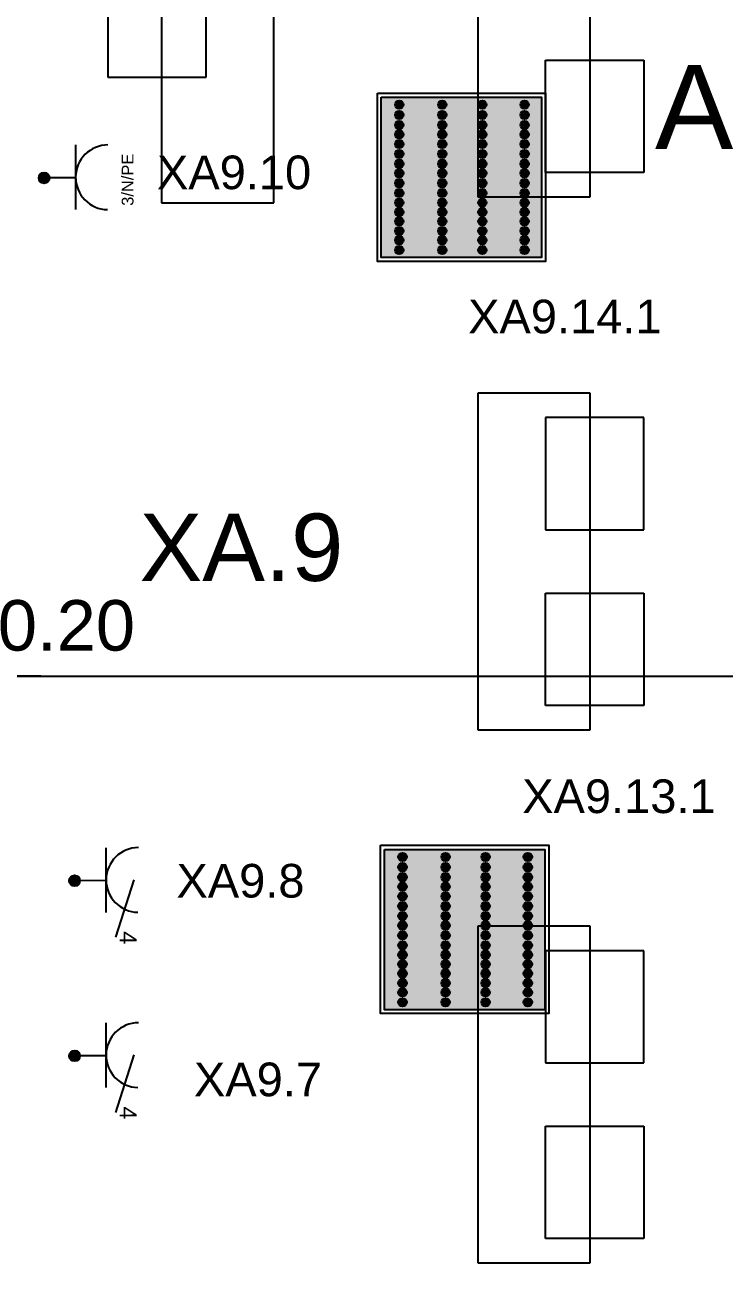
# Model space of a CAD drawing. Header units: metres. Extents: x 0 to 132, y -109 to 310.
# Drawn here: x 48.132 to 50.627, y 94.601 to 99.087 of the extents above; entities that cross this region are included whole.
import ezdxf

# ---------------------------------------------------------------- set-up
doc = ezdxf.new("R2010")
doc.units = ezdxf.units.M
doc.header["$LTSCALE"] = 0.036
doc.layers.get('0').update_dxf_attribs({"color": 252})
doc.layers.get('Defpoints').update_dxf_attribs({"color": 252})
for name, color, linetype in [('arxitektonika', 254, 'Continuous'), ('DIMBLK', 252, 'Continuous'), ('electext', 20, 'Continuous'), ('Epipla', 252, 'Continuous'), ('HLEK-SYMBOL', 3, 'Continuous'), ('HLEK_FL001_SYMBOLS', 230, 'Continuous'), ('mihanologika text', 20, 'Continuous')]:
    doc.layers.add(name, color=color, linetype=linetype)
doc.styles.add('COMU-N', font='arial.ttf')
doc.styles.get("Standard").update_dxf_attribs({"font": 'arial.ttf'})
doc.dimstyles.new('CADWDOT', dxfattribs={"dimscale": 0.1, "dimtxt": 1.8, "dimasz": 0.08, "dimexe": 2, "dimexo": 0, "dimgap": 0.09, "dimtad": 0, "dimrnd": 0.001, "dimzin": 0, "dimdsep": 46, "dimtxsty": 'Standard', "dimblk1": 'ARTDIM', "dimblk2": 'ARTDIM', "dimsah": 1, "dimcen": 0.09, "dimdle": 0.05, "dimse1": 1, "dimse2": 1, "dimadec": 0, "dimazin": 0, "dimtfac": 1, "dimtmove": 0, "dimatfit": 3, "dimldrblk": 'ARTDIM', "dimfxl": 2, "dimtvp": 0.9999, "dimtolj": 1, "dimtzin": 0, "dimarcsym": 0})

# ---------------------------------------------------------------- blocks, each defined once
blk = doc.blocks.new('ARTDIM')
at = {"layer": 'DIMBLK'}
for p, q in [((0, -24.9975), (0, 24.9975)), ((-24.9975, 0), (24.9975, 0))]:
    blk.add_line(p, q, dxfattribs=at)
blk.add_circle((0, 0), 8.25, dxfattribs=at)
blk = doc.blocks.new('*D522')
at = {"layer": 'arxitektonika', "color": 0, "lineweight": -2}
for p, q in [((47.7962, 96.7664), (47.9802, 96.7664)), ((47.9882, 96.7664), (48.5627, 96.7664))]:
    blk.add_line(p, q, dxfattribs=at)
at = {"layer": 'Defpoints', "color": 0, "transparency": 16777216}
for p in [(47.9882, 97.5881), (47.7882, 97.3054), (47.9882, 96.7664)]:
    blk.add_point(p, dxfattribs=at)
at = {"layer": 'arxitektonika', "color": 0, "lineweight": -2, "xscale": 0.008, "yscale": 0.008, "zscale": 0.008, "rotation": 180}
blk.add_blockref('ARTDIM', (47.7882, 96.7664), dxfattribs=at)
at = {"layer": 'arxitektonika', "color": 0, "lineweight": -2, "xscale": 0.008, "yscale": 0.008, "zscale": 0.008}
blk.add_blockref('ARTDIM', (47.9882, 96.7664), dxfattribs=at)
at = {"layer": 'arxitektonika', "color": 0, "insert": (48.2795, 96.9464), "char_height": 0.18, "attachment_point": 5}
blk.add_mtext('\\A1;0.20', dxfattribs=at)
blk = doc.blocks.new('*D523')
at = {"layer": 'arxitektonika', "color": 0, "lineweight": -2}
blk.add_line((47.9962, 96.7664), (54.8602, 96.7664), dxfattribs=at)
at = {"layer": 'Defpoints', "color": 0, "transparency": 16777216}
for p in [(54.8682, 96.7664), (47.9882, 93.9054), (54.8682, 93.9054)]:
    blk.add_point(p, dxfattribs=at)
at = {"layer": 'arxitektonika', "color": 0, "lineweight": -2, "xscale": 0.008, "yscale": 0.008, "zscale": 0.008, "rotation": 180}
blk.add_blockref('ARTDIM', (47.9882, 96.7664), dxfattribs=at)
at = {"layer": 'arxitektonika', "color": 0, "lineweight": -2, "xscale": 0.008, "yscale": 0.008, "zscale": 0.008}
blk.add_blockref('ARTDIM', (54.8682, 96.7664), dxfattribs=at)
at = {"layer": 'arxitektonika', "color": 0, "insert": (51.4282, 96.9464), "char_height": 0.18, "attachment_point": 5}
blk.add_mtext('\\A1;{\\Fcomplex.shx;6.95}', dxfattribs=at)
blk = doc.blocks.new('A$C5883325D')
at = {"layer": 'Epipla'}
for p, q in [((0.7745, -1.3258), (0.7745, -2.5258)), ((1.1745, -2.5258), (1.1745, -1.3258)), ((1.9027, -1.3048), (1.9027, -2.5048)), ((2.3027, -2.5048), (2.3027, -1.3048)), ((0.5833, -1.6784), (0.5833, -2.0784)), ((0.9333, -2.0784), (0.9333, -1.6784)), ((2.144, -2.0179), (2.494, -2.0179)), ((2.144, -2.4179), (2.144, -2.0179)), ((2.494, -2.0179), (2.494, -2.4179)), ((0.5833, -2.0784), (0.9333, -2.0784)), ((2.494, -2.4179), (2.144, -2.4179)), ((1.9027, -2.5048), (2.3027, -2.5048)), ((0.7745, -2.5258), (1.1745, -2.5258)), ((2.3027, -3.2048), (1.9027, -3.2048)), ((1.9027, -3.2048), (1.9027, -4.4048)), ((2.3027, -4.4048), (2.3027, -3.2048)), ((2.494, -3.2918), (2.144, -3.2918)), ((2.144, -3.2918), (2.144, -3.6918)), ((2.494, -3.6918), (2.494, -3.2918)), ((2.144, -3.6918), (2.494, -3.6918)), ((2.144, -4.3179), (2.144, -3.9179)), ((2.144, -3.9179), (2.494, -3.9179)), ((2.494, -3.9179), (2.494, -4.3179)), ((2.494, -4.3179), (2.144, -4.3179)), ((1.9027, -4.4048), (2.3027, -4.4048)), ((2.3027, -5.1048), (1.9027, -5.1048)), ((1.9027, -5.1048), (1.9027, -6.3048)), ((2.3027, -6.3048), (2.3027, -5.1048)), ((2.494, -5.1918), (2.144, -5.1918)), ((2.144, -5.1918), (2.144, -5.5918)), ((2.494, -5.5918), (2.494, -5.1918)), ((2.144, -5.5918), (2.494, -5.5918)), ((2.144, -6.2179), (2.144, -5.8179)), ((2.144, -5.8179), (2.494, -5.8179)), ((2.494, -5.8179), (2.494, -6.2179)), ((2.494, -6.2179), (2.144, -6.2179)), ((1.9027, -6.3048), (2.3027, -6.3048))]:
    blk.add_line(p, q, dxfattribs=at)
blk = doc.blocks.new('gJ6_a14')
at = {"linetype": 'Continuous'}
for p, q in [((-0.1176, 0.1119), (0.113, 0.1119)), ((0, 0.1119), (0, 0))]:
    blk.add_line(p, q, dxfattribs=at)
blk.add_arc((-0.0023, 0.2279), 0.1153, 180, 358.9566, dxfattribs=at)
blk = doc.blocks.new('*X789')
at = {"color": 0}
for p, q in [((15.598, 2.587), (15.737, 2.727)), ((15.598, 2.622), (15.702, 2.727)), ((15.601, 2.607), (15.609, 2.616)), ((15.604, 2.646), (15.605, 2.647)), ((15.605, 2.559), (15.765, 2.719)), ((15.609, 2.652), (15.618, 2.66)), ((15.614, 2.621), (15.623, 2.63)), ((15.617, 2.536), (15.789, 2.707)), ((15.618, 2.59), (15.627, 2.599)), ((15.623, 2.665), (15.631, 2.674)), ((15.627, 2.634), (15.636, 2.643)), ((15.631, 2.603), (15.64, 2.612)), ((15.633, 2.516), (15.808, 2.691)), ((15.636, 2.678), (15.645, 2.687)), ((15.64, 2.647), (15.649, 2.656)), ((15.645, 2.616), (15.654, 2.625)), ((15.649, 2.691), (15.658, 2.7)), ((15.649, 2.585), (15.658, 2.594)), ((15.653, 2.501), (15.824, 2.672)), ((15.654, 2.66), (15.662, 2.669)), ((15.658, 2.63), (15.667, 2.638)), ((15.662, 2.705), (15.671, 2.714)), ((15.662, 2.599), (15.671, 2.607)), ((15.667, 2.674), (15.676, 2.683)), ((15.671, 2.643), (15.68, 2.652)), ((15.676, 2.718), (15.678, 2.721)), ((15.676, 2.489), (15.836, 2.648)), ((15.676, 2.612), (15.685, 2.621)), ((15.68, 2.687), (15.689, 2.696)), ((15.68, 2.581), (15.689, 2.59)), ((15.685, 2.656), (15.693, 2.665)), ((15.689, 2.625), (15.698, 2.634)), ((15.693, 2.7), (15.702, 2.709)), ((15.693, 2.594), (15.702, 2.603)), ((15.698, 2.669), (15.707, 2.678)), ((15.702, 2.638), (15.711, 2.647)), ((15.705, 2.482), (15.843, 2.62)), ((15.707, 2.714), (15.715, 2.722)), ((15.707, 2.607), (15.715, 2.616)), ((15.711, 2.683), (15.72, 2.691)), ((15.715, 2.652), (15.724, 2.66)), ((15.72, 2.727), (15.721, 2.728)), ((15.72, 2.621), (15.729, 2.63)), ((15.724, 2.696), (15.733, 2.705)), ((15.724, 2.59), (15.733, 2.599)), ((15.729, 2.665), (15.738, 2.674)), ((15.733, 2.634), (15.742, 2.643)), ((15.738, 2.709), (15.746, 2.718)), ((15.738, 2.603), (15.746, 2.612)), ((15.742, 2.678), (15.751, 2.687)), ((15.746, 2.647), (15.755, 2.656)), ((15.751, 2.722), (15.752, 2.724)), ((15.751, 2.616), (15.76, 2.625)), ((15.755, 2.691), (15.764, 2.7)), ((15.755, 2.585), (15.764, 2.594)), ((15.76, 2.66), (15.768, 2.669)), ((15.764, 2.63), (15.773, 2.638)), ((15.768, 2.705), (15.777, 2.714)), ((15.768, 2.599), (15.777, 2.607)), ((15.773, 2.674), (15.782, 2.683)), ((15.777, 2.643), (15.786, 2.652)), ((15.782, 2.612), (15.791, 2.621)), ((15.786, 2.687), (15.795, 2.696)), ((15.786, 2.581), (15.795, 2.59)), ((15.791, 2.656), (15.799, 2.665)), ((15.795, 2.625), (15.804, 2.634)), ((15.799, 2.594), (15.808, 2.603)), ((15.804, 2.669), (15.813, 2.678)), ((15.808, 2.638), (15.817, 2.647)), ((15.813, 2.607), (15.822, 2.616)), ((15.822, 2.652), (15.83, 2.66)), ((15.826, 2.621), (15.835, 2.63)), ((15.83, 2.59), (15.839, 2.599)), ((15.839, 2.634), (15.84, 2.635)), ((15.844, 2.603), (15.844, 2.603)), ((15.605, 2.577), (15.614, 2.585)), ((15.611, 2.547), (15.618, 2.554)), ((15.623, 2.559), (15.631, 2.568)), ((15.627, 2.528), (15.636, 2.537)), ((15.636, 2.572), (15.645, 2.581)), ((15.64, 2.541), (15.649, 2.55)), ((15.645, 2.51), (15.654, 2.519)), ((15.654, 2.554), (15.662, 2.563)), ((15.658, 2.523), (15.667, 2.532)), ((15.664, 2.494), (15.671, 2.501)), ((15.667, 2.568), (15.676, 2.577)), ((15.671, 2.537), (15.68, 2.546)), ((15.676, 2.506), (15.685, 2.515)), ((15.685, 2.55), (15.693, 2.559)), ((15.689, 2.519), (15.698, 2.528)), ((15.693, 2.488), (15.702, 2.497)), ((15.698, 2.563), (15.707, 2.572)), ((15.702, 2.532), (15.711, 2.541)), ((15.707, 2.501), (15.715, 2.51)), ((15.711, 2.577), (15.72, 2.585)), ((15.715, 2.546), (15.724, 2.554)), ((15.72, 2.515), (15.729, 2.523)), ((15.724, 2.484), (15.733, 2.493)), ((15.729, 2.559), (15.738, 2.568)), ((15.733, 2.528), (15.742, 2.537)), ((15.738, 2.497), (15.746, 2.506)), ((15.741, 2.482), (15.842, 2.584)), ((15.742, 2.572), (15.751, 2.581)), ((15.746, 2.541), (15.755, 2.55)), ((15.751, 2.51), (15.76, 2.519)), ((15.76, 2.554), (15.768, 2.563)), ((15.764, 2.523), (15.773, 2.532)), ((15.768, 2.493), (15.777, 2.501)), ((15.773, 2.568), (15.782, 2.577)), ((15.777, 2.537), (15.786, 2.546)), ((15.782, 2.506), (15.791, 2.515)), ((15.791, 2.55), (15.799, 2.559)), ((15.795, 2.519), (15.804, 2.528)), ((15.804, 2.563), (15.813, 2.572)), ((15.808, 2.532), (15.817, 2.541)), ((15.817, 2.577), (15.826, 2.585)), ((15.822, 2.546), (15.83, 2.554)), ((15.835, 2.559), (15.835, 2.56))]:
    blk.add_line(p, q, dxfattribs=at)
blk = doc.blocks.new('GJ6_A78')
at = {"layer": 'HLEK-SYMBOL', "color": 0, "linetype": 'Continuous'}
blk.add_circle((0, 0), 0.0989, dxfattribs=at)
at = {"layer": 'HLEK-SYMBOL', "color": 0, "xscale": 0.8, "yscale": 0.8, "zscale": 0.8}
blk.add_blockref('*X789', (-12.576, -2.084), dxfattribs=at)
blk = doc.blocks.new('priza')
at = {"layer": 'HLEK_FL001_SYMBOLS', "rotation": 180}
blk.add_blockref('gJ6_a14', (87.4, -100.4952), dxfattribs=at)
at = {"layer": 'HLEK_FL001_SYMBOLS', "xscale": 0.1951472641207488, "yscale": 0.1951472641207488, "zscale": 0.1951472641207488}
blk.add_blockref('GJ6_A78', (87.4, -100.4953), dxfattribs=at)
blk = doc.blocks.new('priza tetrapli')
at = {"layer": 'HLEK_FL001_SYMBOLS', "ltscale": 5}
blk.add_line((444.1264, -18.901), (444.3314, -18.9664), dxfattribs=at)
at = {"layer": 'HLEK_FL001_SYMBOLS', "rotation": 180}
blk.add_blockref('priza', (531.5297, -119.6074), dxfattribs=at)
at = {"layer": 'HLEK_FL001_SYMBOLS', "ltscale": 5}
blk.add_text('4', height=0.06, dxfattribs=at).set_placement((444.3099, -18.9515))
blk = doc.blocks.new('biomixaniki priza 1')
at = {"layer": 'HLEK_FL001_SYMBOLS'}
blk.add_blockref('priza', (376.9186, 124.9321), dxfattribs=at)
at = {"layer": 'HLEK_FL001_SYMBOLS', "ltscale": 5}
blk.add_text('3/N/PE', height=0.042, dxfattribs=at).set_placement((464.2192, 24.1181))
blk = doc.blocks.new('panel led 4x16W 60x60cm acrylic')
at = {"layer": 'HLEK_FL001_SYMBOLS', "linetype": 'Continuous', "lineweight": 0}
h = blk.add_hatch(color=201, dxfattribs=at)
h.dxf.hatch_style = 1
h.paths.add_polyline_path([(45.4184, 65.5575), (45.4184, 64.9863), (45.9896, 64.9863), (45.9896, 65.5575)])
h.paths.add_polyline_path([(45.6208, 65.3554, -1), (45.6508, 65.3554, -1)], flags=16)
h.paths.add_polyline_path([(45.6208, 65.3904, -1), (45.6508, 65.3904, -1)], flags=16)
h.paths.add_polyline_path([(45.7936, 65.3554, -1), (45.7636, 65.3554, -1)], flags=16)
h.paths.add_polyline_path([(45.7636, 65.3904, -1), (45.7936, 65.3904, -1)], flags=16)
h.paths.add_polyline_path([(45.6508, 65.3202, -1), (45.6208, 65.3202, -1)], flags=16)
h.paths.add_polyline_path([(45.7936, 65.3202, -1), (45.7636, 65.3202, -1)], flags=16)
h.paths.add_polyline_path([(45.6208, 65.4249, -1), (45.6508, 65.4249, -1)], flags=16)
h.paths.add_polyline_path([(45.7636, 65.4249, -1), (45.7936, 65.4249, -1)], flags=16)
h.paths.add_polyline_path([(45.6508, 65.2864, -1), (45.6208, 65.2864, -1)], flags=16)
h.paths.add_polyline_path([(45.7936, 65.2864, -1), (45.7636, 65.2864, -1)], flags=16)
h.paths.add_polyline_path([(45.6208, 65.4586, -1), (45.6508, 65.4586, -1)], flags=16)
h.paths.add_polyline_path([(45.7636, 65.4586, -1), (45.7936, 65.4586, -1)], flags=16)
h.paths.add_polyline_path([(45.6508, 65.2511, -1), (45.6208, 65.2511, -1)], flags=16)
h.paths.add_polyline_path([(45.7936, 65.2511, -1), (45.7636, 65.2511, -1)], flags=16)
h.paths.add_polyline_path([(45.6208, 65.4943, -1), (45.6508, 65.4943, -1)], flags=16)
h.paths.add_polyline_path([(45.7636, 65.4943, -1), (45.7936, 65.4943, -1)], flags=16)
h.paths.add_polyline_path([(45.6508, 65.2158, -1), (45.6208, 65.2158, -1)], flags=16)
h.paths.add_polyline_path([(45.7936, 65.2158, -1), (45.7636, 65.2158, -1)], flags=16)
h.paths.add_polyline_path([(45.6208, 65.531, -1), (45.6508, 65.531, -1)], flags=16)
h.paths.add_polyline_path([(45.7636, 65.531, -1), (45.7936, 65.531, -1)], flags=16)
h.paths.add_polyline_path([(45.6508, 65.1817, -1), (45.6208, 65.1817, -1)], flags=16)
h.paths.add_polyline_path([(45.7936, 65.1817, -1), (45.7636, 65.1817, -1)], flags=16)
h.paths.add_polyline_path([(45.4672, 65.3554, -1), (45.4972, 65.3554, -1)], flags=16)
h.paths.add_polyline_path([(45.4672, 65.3904, -1), (45.4972, 65.3904, -1)], flags=16)
h.paths.add_polyline_path([(45.4972, 65.3202, -1), (45.4672, 65.3202, -1)], flags=16)
h.paths.add_polyline_path([(45.6508, 65.1482, -1), (45.6208, 65.1482, -1)], flags=16)
h.paths.add_polyline_path([(45.9441, 65.3554, -1), (45.9141, 65.3554, -1)], flags=16)
h.paths.add_polyline_path([(45.9441, 65.3904, -1), (45.9141, 65.3904, -1)], flags=16)
h.paths.add_polyline_path([(45.7936, 65.1482, -1), (45.7636, 65.1482, -1)], flags=16)
h.paths.add_polyline_path([(45.4672, 65.4249, -1), (45.4972, 65.4249, -1)], flags=16)
h.paths.add_polyline_path([(45.9441, 65.3202, -1), (45.9141, 65.3202, -1)], flags=16)
h.paths.add_polyline_path([(45.4972, 65.2864, -1), (45.4672, 65.2864, -1)], flags=16)
h.paths.add_polyline_path([(45.9141, 65.4249, -1), (45.9441, 65.4249, -1)], flags=16)
h.paths.add_polyline_path([(45.9441, 65.2864, -1), (45.9141, 65.2864, -1)], flags=16)
h.paths.add_polyline_path([(45.4672, 65.4586, -1), (45.4972, 65.4586, -1)], flags=16)
h.paths.add_polyline_path([(45.9141, 65.4586, -1), (45.9441, 65.4586, -1)], flags=16)
h.paths.add_polyline_path([(45.4972, 65.2511, -1), (45.4672, 65.2511, -1)], flags=16)
h.paths.add_polyline_path([(45.9441, 65.2511, -1), (45.9141, 65.2511, -1)], flags=16)
h.paths.add_polyline_path([(45.4672, 65.4943, -1), (45.4972, 65.4943, -1)], flags=16)
h.paths.add_polyline_path([(45.6508, 65.1152, -1), (45.6208, 65.1152, -1)], flags=16)
h.paths.add_polyline_path([(45.7936, 65.1152, -1), (45.7636, 65.1152, -1)], flags=16)
h.paths.add_polyline_path([(45.9141, 65.4943, -1), (45.9441, 65.4943, -1)], flags=16)
h.paths.add_polyline_path([(45.4972, 65.2158, -1), (45.4672, 65.2158, -1)], flags=16)
h.paths.add_polyline_path([(45.9441, 65.2158, -1), (45.9141, 65.2158, -1)], flags=16)
h.paths.add_polyline_path([(45.4672, 65.531, -1), (45.4972, 65.531, -1)], flags=16)
h.paths.add_polyline_path([(45.9141, 65.531, -1), (45.9441, 65.531, -1)], flags=16)
h.paths.add_polyline_path([(45.4972, 65.1817, -1), (45.4672, 65.1817, -1)], flags=16)
h.paths.add_polyline_path([(45.9441, 65.1817, -1), (45.9141, 65.1817, -1)], flags=16)
h.paths.add_polyline_path([(45.6508, 65.0811, -1), (45.6208, 65.0811, -1)], flags=16)
h.paths.add_polyline_path([(45.7936, 65.0811, -1), (45.7636, 65.0811, -1)], flags=16)
h.paths.add_polyline_path([(45.4972, 65.1482, -1), (45.4672, 65.1482, -1)], flags=16)
h.paths.add_polyline_path([(45.9441, 65.1482, -1), (45.9141, 65.1482, -1)], flags=16)
h.paths.add_polyline_path([(45.6508, 65.048, -1), (45.6208, 65.048, -1)], flags=16)
h.paths.add_polyline_path([(45.7936, 65.048, -1), (45.7636, 65.048, -1)], flags=16)
h.paths.add_polyline_path([(45.4972, 65.1152, -1), (45.4672, 65.1152, -1)], flags=16)
h.paths.add_polyline_path([(45.9441, 65.1152, -1), (45.9141, 65.1152, -1)], flags=16)
h.paths.add_polyline_path([(45.6508, 65.0128, -1), (45.6208, 65.0128, -1)], flags=16)
h.paths.add_polyline_path([(45.4972, 65.0811, -1), (45.4672, 65.0811, -1)], flags=16)
h.paths.add_polyline_path([(45.7936, 65.0128, -1), (45.7636, 65.0128, -1)], flags=16)
h.paths.add_polyline_path([(45.9441, 65.0811, -1), (45.9141, 65.0811, -1)], flags=16)
h.paths.add_polyline_path([(45.4972, 65.048, -1), (45.4672, 65.048, -1)], flags=16)
h.paths.add_polyline_path([(45.9441, 65.048, -1), (45.9141, 65.048, -1)], flags=16)
h.paths.add_polyline_path([(45.4972, 65.0128, -1), (45.4672, 65.0128, -1)], flags=16)
h.paths.add_polyline_path([(45.9441, 65.0128, -1), (45.9141, 65.0128, -1)], flags=16)
h = blk.add_hatch(color=11, dxfattribs=at)
h.dxf.hatch_style = 1
h.paths.add_polyline_path([(45.4972, 65.531, 1), (45.4672, 65.531, 1)])
h = blk.add_hatch(color=11, dxfattribs=at)
h.dxf.hatch_style = 1
h.paths.add_polyline_path([(45.4972, 65.4943, 1), (45.4672, 65.4943, 1)])
h = blk.add_hatch(color=11, dxfattribs=at)
h.dxf.hatch_style = 1
h.paths.add_polyline_path([(45.6508, 65.531, 1), (45.6208, 65.531, 1)])
h = blk.add_hatch(color=11, dxfattribs=at)
h.dxf.hatch_style = 1
h.paths.add_polyline_path([(45.6508, 65.4943, 1), (45.6208, 65.4943, 1)])
h = blk.add_hatch(color=11, dxfattribs=at)
h.dxf.hatch_style = 1
h.paths.add_polyline_path([(45.7936, 65.531, 1), (45.7636, 65.531, 1)])
h = blk.add_hatch(color=11, dxfattribs=at)
h.dxf.hatch_style = 1
h.paths.add_polyline_path([(45.7936, 65.4943, 1), (45.7636, 65.4943, 1)])
h = blk.add_hatch(color=11, dxfattribs=at)
h.dxf.hatch_style = 1
h.paths.add_polyline_path([(45.9441, 65.531, 1), (45.9141, 65.531, 1)])
h = blk.add_hatch(color=11, dxfattribs=at)
h.dxf.hatch_style = 1
h.paths.add_polyline_path([(45.9441, 65.4943, 1), (45.9141, 65.4943, 1)])
h = blk.add_hatch(color=11, dxfattribs=at)
h.dxf.hatch_style = 1
h.paths.add_polyline_path([(45.4972, 65.4586, 1), (45.4672, 65.4586, 1)])
h = blk.add_hatch(color=11, dxfattribs=at)
h.dxf.hatch_style = 1
h.paths.add_polyline_path([(45.6508, 65.4586, 1), (45.6208, 65.4586, 1)])
h = blk.add_hatch(color=11, dxfattribs=at)
h.dxf.hatch_style = 1
h.paths.add_polyline_path([(45.7936, 65.4586, 1), (45.7636, 65.4586, 1)])
h = blk.add_hatch(color=11, dxfattribs=at)
h.dxf.hatch_style = 1
h.paths.add_polyline_path([(45.9441, 65.4586, 1), (45.9141, 65.4586, 1)])
h = blk.add_hatch(color=11, dxfattribs=at)
h.dxf.hatch_style = 1
h.paths.add_polyline_path([(45.4972, 65.4249, 1), (45.4672, 65.4249, 1)])
h = blk.add_hatch(color=11, dxfattribs=at)
h.dxf.hatch_style = 1
h.paths.add_polyline_path([(45.6508, 65.4249, 1), (45.6208, 65.4249, 1)])
h = blk.add_hatch(color=11, dxfattribs=at)
h.dxf.hatch_style = 1
h.paths.add_polyline_path([(45.7936, 65.4249, 1), (45.7636, 65.4249, 1)])
h = blk.add_hatch(color=11, dxfattribs=at)
h.dxf.hatch_style = 1
h.paths.add_polyline_path([(45.9441, 65.4249, 1), (45.9141, 65.4249, 1)])
h = blk.add_hatch(color=11, dxfattribs=at)
h.dxf.hatch_style = 1
h.paths.add_polyline_path([(45.4972, 65.3904, 1), (45.4672, 65.3904, 1)])
h = blk.add_hatch(color=11, dxfattribs=at)
h.dxf.hatch_style = 1
h.paths.add_polyline_path([(45.4972, 65.3554, 1), (45.4672, 65.3554, 1)])
h = blk.add_hatch(color=11, dxfattribs=at)
h.dxf.hatch_style = 1
h.paths.add_polyline_path([(45.6508, 65.3904, 1), (45.6208, 65.3904, 1)])
h = blk.add_hatch(color=11, dxfattribs=at)
h.dxf.hatch_style = 1
h.paths.add_polyline_path([(45.6508, 65.3554, 1), (45.6208, 65.3554, 1)])
h = blk.add_hatch(color=11, dxfattribs=at)
h.dxf.hatch_style = 1
h.paths.add_polyline_path([(45.7936, 65.3904, 1), (45.7636, 65.3904, 1)])
h = blk.add_hatch(color=11, dxfattribs=at)
h.dxf.hatch_style = 1
h.paths.add_polyline_path([(45.7936, 65.3554, 1), (45.7636, 65.3554, 1)])
h = blk.add_hatch(color=11, dxfattribs=at)
h.dxf.hatch_style = 1
h.paths.add_polyline_path([(45.9441, 65.3904, 1), (45.9141, 65.3904, 1)])
h = blk.add_hatch(color=11, dxfattribs=at)
h.dxf.hatch_style = 1
h.paths.add_polyline_path([(45.9441, 65.3554, 1), (45.9141, 65.3554, 1)])
h = blk.add_hatch(color=11, dxfattribs=at)
h.dxf.hatch_style = 1
h.paths.add_polyline_path([(45.4972, 65.3202, 1), (45.4672, 65.3202, 1)])
h = blk.add_hatch(color=11, dxfattribs=at)
h.dxf.hatch_style = 1
h.paths.add_polyline_path([(45.6508, 65.3202, 1), (45.6208, 65.3202, 1)])
h = blk.add_hatch(color=11, dxfattribs=at)
h.dxf.hatch_style = 1
h.paths.add_polyline_path([(45.7936, 65.3202, 1), (45.7636, 65.3202, 1)])
h = blk.add_hatch(color=11, dxfattribs=at)
h.dxf.hatch_style = 1
h.paths.add_polyline_path([(45.9441, 65.3202, 1), (45.9141, 65.3202, 1)])
h = blk.add_hatch(color=11, dxfattribs=at)
h.dxf.hatch_style = 1
h.paths.add_polyline_path([(45.4972, 65.2864, 1), (45.4672, 65.2864, 1)])
h = blk.add_hatch(color=11, dxfattribs=at)
h.dxf.hatch_style = 1
h.paths.add_polyline_path([(45.6508, 65.2864, 1), (45.6208, 65.2864, 1)])
h = blk.add_hatch(color=11, dxfattribs=at)
h.dxf.hatch_style = 1
h.paths.add_polyline_path([(45.7936, 65.2864, 1), (45.7636, 65.2864, 1)])
h = blk.add_hatch(color=11, dxfattribs=at)
h.dxf.hatch_style = 1
h.paths.add_polyline_path([(45.9441, 65.2864, 1), (45.9141, 65.2864, 1)])
h = blk.add_hatch(color=11, dxfattribs=at)
h.dxf.hatch_style = 1
h.paths.add_polyline_path([(45.4972, 65.2511, 1), (45.4672, 65.2511, 1)])
h = blk.add_hatch(color=11, dxfattribs=at)
h.dxf.hatch_style = 1
h.paths.add_polyline_path([(45.6508, 65.2511, 1), (45.6208, 65.2511, 1)])
h = blk.add_hatch(color=11, dxfattribs=at)
h.dxf.hatch_style = 1
h.paths.add_polyline_path([(45.7936, 65.2511, 1), (45.7636, 65.2511, 1)])
h = blk.add_hatch(color=11, dxfattribs=at)
h.dxf.hatch_style = 1
h.paths.add_polyline_path([(45.9441, 65.2511, 1), (45.9141, 65.2511, 1)])
h = blk.add_hatch(color=11, dxfattribs=at)
h.dxf.hatch_style = 1
h.paths.add_polyline_path([(45.4972, 65.2158, 1), (45.4672, 65.2158, 1)])
h = blk.add_hatch(color=11, dxfattribs=at)
h.dxf.hatch_style = 1
h.paths.add_polyline_path([(45.4972, 65.1817, 1), (45.4672, 65.1817, 1)])
h = blk.add_hatch(color=11, dxfattribs=at)
h.dxf.hatch_style = 1
h.paths.add_polyline_path([(45.6508, 65.2158, 1), (45.6208, 65.2158, 1)])
h = blk.add_hatch(color=11, dxfattribs=at)
h.dxf.hatch_style = 1
h.paths.add_polyline_path([(45.6508, 65.1817, 1), (45.6208, 65.1817, 1)])
h = blk.add_hatch(color=11, dxfattribs=at)
h.dxf.hatch_style = 1
h.paths.add_polyline_path([(45.7936, 65.2158, 1), (45.7636, 65.2158, 1)])
h = blk.add_hatch(color=11, dxfattribs=at)
h.dxf.hatch_style = 1
h.paths.add_polyline_path([(45.7936, 65.1817, 1), (45.7636, 65.1817, 1)])
h = blk.add_hatch(color=11, dxfattribs=at)
h.dxf.hatch_style = 1
h.paths.add_polyline_path([(45.9441, 65.2158, 1), (45.9141, 65.2158, 1)])
h = blk.add_hatch(color=11, dxfattribs=at)
h.dxf.hatch_style = 1
h.paths.add_polyline_path([(45.9441, 65.1817, 1), (45.9141, 65.1817, 1)])
h = blk.add_hatch(color=11, dxfattribs=at)
h.dxf.hatch_style = 1
h.paths.add_polyline_path([(45.4972, 65.1482, 1), (45.4672, 65.1482, 1)])
h = blk.add_hatch(color=11, dxfattribs=at)
h.dxf.hatch_style = 1
h.paths.add_polyline_path([(45.6508, 65.1482, 1), (45.6208, 65.1482, 1)])
h = blk.add_hatch(color=11, dxfattribs=at)
h.dxf.hatch_style = 1
h.paths.add_polyline_path([(45.7936, 65.1482, 1), (45.7636, 65.1482, 1)])
h = blk.add_hatch(color=11, dxfattribs=at)
h.dxf.hatch_style = 1
h.paths.add_polyline_path([(45.9441, 65.1482, 1), (45.9141, 65.1482, 1)])
h = blk.add_hatch(color=11, dxfattribs=at)
h.dxf.hatch_style = 1
h.paths.add_polyline_path([(45.4972, 65.1152, 1), (45.4672, 65.1152, 1)])
h = blk.add_hatch(color=11, dxfattribs=at)
h.dxf.hatch_style = 1
h.paths.add_polyline_path([(45.6508, 65.1152, 1), (45.6208, 65.1152, 1)])
h = blk.add_hatch(color=11, dxfattribs=at)
h.dxf.hatch_style = 1
h.paths.add_polyline_path([(45.7936, 65.1152, 1), (45.7636, 65.1152, 1)])
h = blk.add_hatch(color=11, dxfattribs=at)
h.dxf.hatch_style = 1
h.paths.add_polyline_path([(45.9441, 65.1152, 1), (45.9141, 65.1152, 1)])
h = blk.add_hatch(color=11, dxfattribs=at)
h.dxf.hatch_style = 1
h.paths.add_polyline_path([(45.4972, 65.0811, 1), (45.4672, 65.0811, 1)])
h = blk.add_hatch(color=11, dxfattribs=at)
h.dxf.hatch_style = 1
h.paths.add_polyline_path([(45.4972, 65.048, 1), (45.4672, 65.048, 1)])
h = blk.add_hatch(color=11, dxfattribs=at)
h.dxf.hatch_style = 1
h.paths.add_polyline_path([(45.6508, 65.0811, 1), (45.6208, 65.0811, 1)])
h = blk.add_hatch(color=11, dxfattribs=at)
h.dxf.hatch_style = 1
h.paths.add_polyline_path([(45.6508, 65.048, 1), (45.6208, 65.048, 1)])
h = blk.add_hatch(color=11, dxfattribs=at)
h.dxf.hatch_style = 1
h.paths.add_polyline_path([(45.7936, 65.0811, 1), (45.7636, 65.0811, 1)])
h = blk.add_hatch(color=11, dxfattribs=at)
h.dxf.hatch_style = 1
h.paths.add_polyline_path([(45.7936, 65.048, 1), (45.7636, 65.048, 1)])
h = blk.add_hatch(color=11, dxfattribs=at)
h.dxf.hatch_style = 1
h.paths.add_polyline_path([(45.9441, 65.0811, 1), (45.9141, 65.0811, 1)])
h = blk.add_hatch(color=11, dxfattribs=at)
h.dxf.hatch_style = 1
h.paths.add_polyline_path([(45.9441, 65.048, 1), (45.9141, 65.048, 1)])
h = blk.add_hatch(color=11, dxfattribs=at)
h.dxf.hatch_style = 1
h.paths.add_polyline_path([(45.4972, 65.0128, 1), (45.4672, 65.0128, 1)])
h = blk.add_hatch(color=11, dxfattribs=at)
h.dxf.hatch_style = 1
h.paths.add_polyline_path([(45.6508, 65.0128, 1), (45.6208, 65.0128, 1)])
h = blk.add_hatch(color=11, dxfattribs=at)
h.dxf.hatch_style = 1
h.paths.add_polyline_path([(45.7936, 65.0128, 1), (45.7636, 65.0128, 1)])
h = blk.add_hatch(color=11, dxfattribs=at)
h.dxf.hatch_style = 1
h.paths.add_polyline_path([(45.9441, 65.0128, 1), (45.9141, 65.0128, 1)])
at = {"layer": 'HLEK_FL001_SYMBOLS'}
for points in [[(45.4043, 65.5722), (46.0043, 65.5722), (46.0043, 64.9722), (45.4043, 64.9722)], [(45.4184, 65.5575), (45.9896, 65.5575), (45.9896, 64.9863), (45.4184, 64.9863)]]:
    blk.add_lwpolyline(points, close=True, dxfattribs=at)
for centre in [(45.4822, 65.531), (45.4822, 65.4943), (45.6358, 65.531), (45.6358, 65.4943), (45.7786, 65.531), (45.7786, 65.4943), (45.9291, 65.531), (45.9291, 65.4943), (45.4822, 65.4586), (45.6358, 65.4586), (45.7786, 65.4586), (45.9291, 65.4586), (45.4822, 65.4249), (45.6358, 65.4249), (45.7786, 65.4249), (45.9291, 65.4249), (45.4822, 65.3904), (45.4822, 65.3554), (45.6358, 65.3904), (45.6358, 65.3554), (45.7786, 65.3904), (45.7786, 65.3554), (45.9291, 65.3904), (45.9291, 65.3554), (45.4822, 65.3202), (45.6358, 65.3202), (45.7786, 65.3202), (45.9291, 65.3202), (45.4822, 65.2864), (45.6358, 65.2864), (45.7786, 65.2864), (45.9291, 65.2864), (45.4822, 65.2511), (45.6358, 65.2511), (45.7786, 65.2511), (45.9291, 65.2511), (45.4822, 65.2158), (45.4822, 65.1817), (45.6358, 65.2158), (45.6358, 65.1817), (45.7786, 65.2158), (45.7786, 65.1817), (45.9291, 65.2158), (45.9291, 65.1817), (45.4822, 65.1482), (45.6358, 65.1482), (45.7786, 65.1482), (45.9291, 65.1482), (45.4822, 65.1152), (45.6358, 65.1152), (45.7786, 65.1152), (45.9291, 65.1152), (45.4822, 65.0811), (45.4822, 65.048), (45.6358, 65.0811), (45.6358, 65.048), (45.7786, 65.0811), (45.7786, 65.048), (45.9291, 65.0811), (45.9291, 65.048), (45.4822, 65.0128), (45.6358, 65.0128), (45.7786, 65.0128), (45.9291, 65.0128)]:
    blk.add_circle(centre, 0.015, dxfattribs=at)

msp = doc.modelspace()

# ---------------------------------------------------------------- block references
at = {"layer": 'arxitektonika'}
msp.add_blockref('A$C5883325D', (47.8442, 100.9799), dxfattribs=at)
at = {"layer": 'HLEK_FL001_SYMBOLS', "linetype": 'Continuous', "lineweight": 0}
for p in [(3.9839, 33.2727), (3.9956, 30.5914)]:
    msp.add_blockref('panel led 4x16W 60x60cm acrylic', p, dxfattribs=at)
at = {"layer": 'HLEK_FL001_SYMBOLS'}
for name, p, rotation in [('biomixaniki priza 1', (72.6366, -365.776), 89.99999999999999), ('priza tetrapli', (66.521, 540.2049), 270.1160440742498), ('priza tetrapli', (66.521, 539.5805), 270.1160440742498)]:
    msp.add_blockref(name, p, dxfattribs=dict(at, rotation=rotation))

# ---------------------------------------------------------------- texts
at = {"layer": 'arxitektonika', "style": 'COMU-N'}
msp.add_text('ΑΙΘΟΥΣΑ', height=0.3, dxfattribs=at).set_placement((50.378, 98.6454))
at = {"layer": 'electext'}
msp.add_text('XA.9', height=0.24, dxfattribs=at).set_placement((48.5401, 97.106))
at = {"layer": 'electext', "char_height": 0.12, "attachment_point": 1}
for s, width, insert in [('XA9.14.1', 0.435189, (49.7118, 98.1085)), ('XA9.13.1', 0.412037, (49.9047, 96.3985))]:
    msp.add_mtext_dynamic_manual_height_columns(s, width=width, gutter_width=0.6, heights=[0], dxfattribs=dict(at, insert=insert))
at = {"layer": 'mihanologika text', "char_height": 0.12, "attachment_point": 1}
for s, width, insert in [('XA9.10', 0.492803, (48.6023, 98.6224)), ('XA9.8', 0.389745, (48.6717, 96.0973)), ('XA9.7', 0.850293, (48.7341, 95.3892))]:
    msp.add_mtext_dynamic_manual_height_columns(s, width=width, gutter_width=0.6, heights=[0], dxfattribs=dict(at, insert=insert))

# ---------------------------------------------------------------- dimensions: what is measured, and where the dimension line sits
at = {"layer": 'arxitektonika'}
dim = msp.add_linear_dim(base=(47.9882, 96.7664), p1=(47.7882, 97.3054), p2=(47.9882, 97.5881), dimstyle='CADWDOT', dxfattribs=at)
dim.commit()
dim.dimension.update_dxf_attribs({"geometry": '*D522', "text_midpoint": (48.2795, 96.9464)})
dim = msp.add_linear_dim(base=(54.8682, 96.7664), p1=(47.9882, 93.9054), p2=(54.8682, 93.9054), text='{\\Fcomplex.shx;6.95}', dimstyle='CADWDOT', dxfattribs=at)
dim.commit()
dim.dimension.update_dxf_attribs({"geometry": '*D523', "text_midpoint": (51.4282, 96.9464)})

doc.saveas('drawing.dxf')
